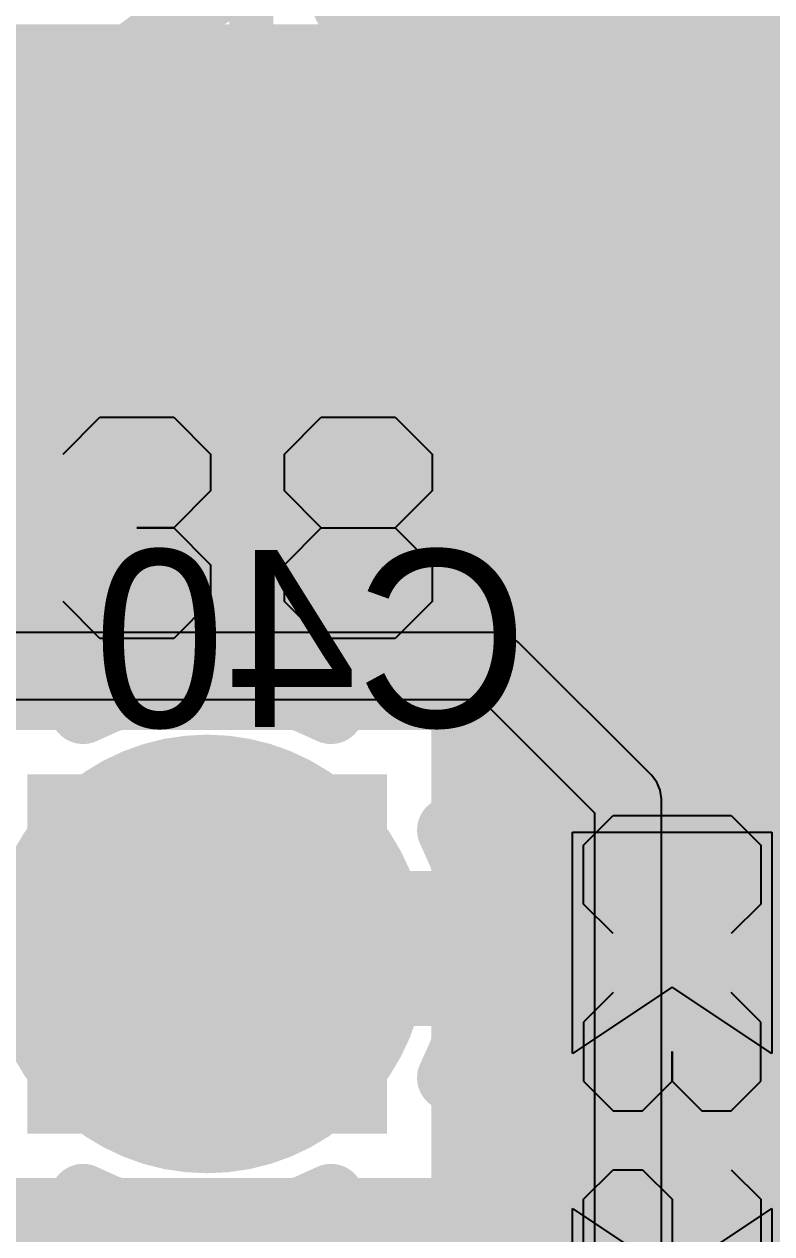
# Model space of a CAD drawing. Header units: millimetres. Extents: x 0.11 to 5.67, y 0.55 to 4.24.
# Drawn here: x 1.9891 to 2.122, y 2.0713 to 2.2864 of the extents above; entities that cross this region are included whole.
import ezdxf

# ---------------------------------------------------------------- set-up
doc = ezdxf.new("R2010")
doc.units = ezdxf.units.MM
doc.header["$MEASUREMENT"] = 0
for name, color, linetype in [('BottomLayer', 5, 'Continuous'), ('BottomOverlay', 54, 'Continuous'), ('BottomPaste', 16, 'Continuous'), ('BottomSolder', 6, 'Continuous'), ('InternalPlane1', 76, 'Continuous'), ('InternalPlane2', 16, 'Continuous'), ('Mechanical3', 76, 'Continuous'), ('MultiLayer', 9, 'Continuous'), ('PadHoleLayer', 156, 'Continuous'), ('TopLayer', 1, 'Continuous'), ('TopOverlay', 2, 'Continuous'), ('TopSolder', 216, 'Continuous')]:
    doc.layers.add(name, color=color, linetype=linetype)

# ---------------------------------------------------------------- blocks, each defined once
blk = doc.blocks.new('RC0603_B_145')
at = {"layer": 'BottomLayer'}
for points in [[(-0.0442913, -0.0177165), (-0.0167323, -0.0177165), (-0.0442913, 0.0177165), (-0.0167323, 0.0177165)], [(0.0442677, 0.0177165), (0.0167087, 0.0177165), (0.0442677, -0.0177165), (0.0167087, -0.0177165)]]:
    blk.add_solid(points, dxfattribs=at)
at = {"layer": 'BottomOverlay', "const_width": 0.0070079}
for points in [[(-0.0521653, -0.0255906), (-0.0521653, 0.0255906)], [(-0.0521653, 0.0255906), (0.0521654, 0.0255906)], [(0.0521654, -0.0255906), (0.0521654, 0.0255906)], [(-0.0521653, -0.0255906), (0.0521654, -0.0255906)]]:
    blk.add_lwpolyline(points, dxfattribs=at)
at = {"layer": 'BottomOverlay', "const_width": 0.0035039}
for points in [[(-0.0539173, 0.0255906, 1), (-0.0504133, 0.0255906, 1)], [(-0.0539173, 0.0255906, 1), (-0.0504133, 0.0255906, 1)], [(0.0504134, 0.0255906, 1), (0.0539174, 0.0255906, 1)], [(0.0504134, 0.0255906, 1), (0.0539174, 0.0255906, 1)], [(-0.0539173, -0.0255906, 1), (-0.0504133, -0.0255906, 1)], [(-0.0539173, -0.0255906, 1), (-0.0504133, -0.0255906, 1)], [(0.0504134, -0.0255906, 1), (0.0539174, -0.0255906, 1)], [(0.0504134, -0.0255906, 1), (0.0539174, -0.0255906, 1)]]:
    blk.add_lwpolyline(points, format="xyb", close=True, dxfattribs=at)
at = {"layer": 'BottomPaste'}
for p, q in [((-0.0442913, -0.0177165), (-0.0442913, 0.0177165)), ((-0.0442913, 0.0177165), (-0.0167323, 0.0177165)), ((-0.0167323, 0.0177165), (-0.0246063, 0)), ((0.0245827, 0), (0.0167087, 0.0177165)), ((0.0167087, 0.0177165), (0.0442677, 0.0177165)), ((0.0442677, 0.0177165), (0.0442677, -0.0177165)), ((-0.0246063, 0), (-0.0167323, -0.0177165)), ((0.0167087, -0.0177165), (0.0245827, 0)), ((-0.0167323, -0.0177165), (-0.0442913, -0.0177165)), ((0.0442677, -0.0177165), (0.0167087, -0.0177165))]:
    blk.add_line(p, q, dxfattribs=at)
at = {"layer": 'BottomSolder'}
for points in [[(-0.0462598, -0.019685), (-0.0147638, -0.019685), (-0.0462598, 0.019685), (-0.0147638, 0.019685)], [(0.0462362, 0.019685), (0.0147402, 0.019685), (0.0462362, -0.019685), (0.0147402, -0.019685)]]:
    blk.add_solid(points, dxfattribs=at)
at = {"layer": 'Mechanical3'}
for p, q in [((-0.0452756, 0.015748), (-0.0452756, -0.0157379)), ((-0.0347803, 0.0052527), (-0.024285, 0.015748)), ((-0.008542, 0.015748), (-0.0137897, 0.0105003)), ((0.0019533, 0.015748), (-0.008542, 0.015748)), ((0.0072009, 0.0105003), (0.0019533, 0.015748)), ((0.0176962, 0.015748), (0.0281915, 0.015748)), ((0.0281915, 0.015748), (0.0229439, 0.015748)), ((0.0229439, 0.015748), (0.0229439, -0.0157379)), ((0.0072009, 0.0052527), (0.0072009, 0.0105003)), ((-0.0295326, 0.0052527), (-0.0452756, 0.0052527)), ((-0.024285, 5e-06), (-0.0295326, 0.0052527)), ((0.0019533, 5e-06), (0.0072009, 0.0052527)), ((-0.024285, -0.0104903), (-0.024285, 5e-06)), ((0.0019533, 5e-06), (-0.0032944, 5e-06)), ((-0.0032944, 5e-06), (0.0019533, 5e-06)), ((0.0072009, -0.0052426), (0.0019533, 5e-06)), ((0.0072009, -0.0104903), (0.0072009, -0.0052426)), ((-0.0295326, -0.0157379), (-0.024285, -0.0104903)), ((-0.0137897, -0.0104903), (-0.008542, -0.0157379)), ((0.0019533, -0.0157379), (0.0072009, -0.0104903)), ((0.0229439, -0.0157379), (0.0176962, -0.0104903)), ((-0.0452756, -0.0157379), (-0.0295326, -0.0157379)), ((-0.008542, -0.0157379), (0.0019533, -0.0157379))]:
    blk.add_line(p, q, dxfattribs=at)
blk = doc.blocks.new('S_PDSO_G10_B_194')
at = {"layer": 'BottomLayer', "const_width": 0.011811}
for points in [[(-0.0206692, 0.0629921), (-0.0206692, 0.1082677)], [(-0.0009842, 0.0629921), (-0.0009842, 0.1082677)], [(0.0187008, 0.0629921), (0.0187008, 0.1082677)], [(0.0383859, 0.0629921), (0.0383859, 0.1082677)]]:
    blk.add_lwpolyline(points, dxfattribs=at)
at = {"layer": 'BottomLayer', "const_width": 0.0059055}
for points in [[(-0.0236219, 0.1082677, 1), (-0.0177165, 0.1082677, 1)], [(-0.0039369, 0.1082677, 1), (0.0019685, 0.1082677, 1)], [(0.0157481, 0.1082677, 1), (0.0216535, 0.1082677, 1)], [(0.0354332, 0.1082677, 1), (0.0413386, 0.1082677, 1)], [(-0.0236219, 0.0629921, 1), (-0.0177165, 0.0629921, 1)], [(-0.0039369, 0.0629921, 1), (0.0019685, 0.0629921, 1)], [(0.0157481, 0.0629921, 1), (0.0216535, 0.0629921, 1)], [(0.0354332, 0.0629921, 1), (0.0413386, 0.0629921, 1)]]:
    blk.add_lwpolyline(points, format="xyb", close=True, dxfattribs=at)
at = {"layer": 'BottomOverlay', "const_width": 0.007874}
blk.add_lwpolyline([(0.0580709, 0.0423228), (0.0580709, -0.0442914)], dxfattribs=at)
at = {"layer": 'BottomOverlay', "const_width": 0.003937}
blk.add_lwpolyline([(0.0561024, 0.0423228, 1), (0.0600394, 0.0423228, 1)], format="xyb", close=True, dxfattribs=at)
at = {"layer": 'BottomPaste', "const_width": 0.011811}
for points in [[(-0.0206692, 0.0629921), (-0.0206692, 0.1082677)], [(-0.0009842, 0.0629921), (-0.0009842, 0.1082677)], [(0.0187008, 0.0629921), (0.0187008, 0.1082677)], [(0.0383859, 0.0629921), (0.0383859, 0.1082677)]]:
    blk.add_lwpolyline(points, dxfattribs=at)
at = {"layer": 'BottomPaste', "const_width": 0.0059055}
for points in [[(-0.0236219, 0.1082677, 1), (-0.0177165, 0.1082677, 1)], [(-0.0039369, 0.1082677, 1), (0.0019685, 0.1082677, 1)], [(0.0157481, 0.1082677, 1), (0.0216535, 0.1082677, 1)], [(0.0354332, 0.1082677, 1), (0.0413386, 0.1082677, 1)], [(-0.0236219, 0.0629921, 1), (-0.0177165, 0.0629921, 1)], [(-0.0039369, 0.0629921, 1), (0.0019685, 0.0629921, 1)], [(0.0157481, 0.0629921, 1), (0.0216535, 0.0629921, 1)], [(0.0354332, 0.0629921, 1), (0.0413386, 0.0629921, 1)]]:
    blk.add_lwpolyline(points, format="xyb", close=True, dxfattribs=at)
at = {"layer": 'BottomSolder', "const_width": 0.015748}
for points in [[(-0.0403543, 0.0629921), (-0.0403543, 0.1082677)], [(-0.0206692, 0.0629921), (-0.0206692, 0.1082677)], [(-0.0009842, 0.0629921), (-0.0009842, 0.1082677)], [(0.0187008, 0.0629921), (0.0187008, 0.1082677)], [(0.0383859, 0.0629921), (0.0383859, 0.1082677)]]:
    blk.add_lwpolyline(points, dxfattribs=at)
at = {"layer": 'BottomSolder', "const_width": 0.007874}
for points in [[(-0.0442913, 0.1082677, 1), (-0.0364173, 0.1082677, 1)], [(-0.0246062, 0.1082677, 1), (-0.0167322, 0.1082677, 1)], [(-0.0049212, 0.1082677, 1), (0.0029528, 0.1082677, 1)], [(0.0147638, 0.1082677, 1), (0.0226378, 0.1082677, 1)], [(0.0344489, 0.1082677, 1), (0.0423229, 0.1082677, 1)], [(-0.0442913, 0.0629921, 1), (-0.0364173, 0.0629921, 1)], [(-0.0246062, 0.0629921, 1), (-0.0167322, 0.0629921, 1)], [(-0.0049212, 0.0629921, 1), (0.0029528, 0.0629921, 1)], [(0.0147638, 0.0629921, 1), (0.0226378, 0.0629921, 1)], [(0.0344489, 0.0629921, 1), (0.0423229, 0.0629921, 1)]]:
    blk.add_lwpolyline(points, format="xyb", close=True, dxfattribs=at)
at = {"layer": 'BottomSolder'}
blk.add_solid([(0.0374016, 0.031496), (-0.03937, 0.031496), (0.0374016, -0.0334646), (-0.03937, -0.0334646)], dxfattribs=at)
blk = doc.blocks.new('CC0603_B_241')
at = {"layer": 'BottomLayer'}
for points in [[(-0.0531496, -0.0177165), (-0.0137796, -0.0177165), (-0.0531496, 0.0177165), (-0.0137796, 0.0177165)], [(0.0531495, 0.0177165), (0.0137795, 0.0177165), (0.0531495, -0.0177165), (0.0137795, -0.0177165)]]:
    blk.add_solid(points, dxfattribs=at)
at = {"layer": 'BottomOverlay', "const_width": 0.0070079}
for points in [[(-0.0603075, -0.025576, -0.2011811506940103), (-0.060352, 0.0254697)], [(0.0604228, 0.0254697, -0.2011811506940102), (0.0603783, -0.025576)]]:
    blk.add_lwpolyline(points, format="xyb", dxfattribs=at)
at = {"layer": 'BottomOverlay', "const_width": 0.0035039}
for points in [[(-0.062104, 0.0254697, 1), (-0.0586, 0.0254697, 1)], [(-0.0617166, 0.0255, 1), (-0.0582126, 0.0255, 1)], [(0.0582834, 0.0255, 1), (0.0617874, 0.0255, 1)], [(0.0586708, 0.0254697, 1), (0.0621748, 0.0254697, 1)], [(-0.0620595, -0.025576, 1), (-0.0585555, -0.025576, 1)], [(-0.0617914, -0.0255906, 1), (-0.0582874, -0.0255906, 1)], [(0.0582873, -0.0255906, 1), (0.0617913, -0.0255906, 1)], [(0.0586263, -0.025576, 1), (0.0621303, -0.025576, 1)]]:
    blk.add_lwpolyline(points, format="xyb", close=True, dxfattribs=at)
at = {"layer": 'BottomOverlay', "const_width": 0.0070079}
for points in [[(0.0600354, 0.0255), (-0.0599646, 0.0255)], [(0.0600393, -0.0255906), (-0.0600394, -0.0255906)]]:
    blk.add_lwpolyline(points, dxfattribs=at)
at = {"layer": 'BottomPaste'}
for p, q in [((-0.0531496, -0.0177165), (-0.0531496, 0.0177165)), ((-0.0531496, 0.0177165), (-0.0137796, 0.0177165)), ((-0.0137796, 0.0177165), (-0.0255906, 0)), ((0.0255905, 0), (0.0137795, 0.0177165)), ((0.0137795, 0.0177165), (0.0531495, 0.0177165)), ((0.0531495, 0.0177165), (0.0531495, -0.0177165)), ((-0.0255906, 0), (-0.0137796, -0.0177165)), ((0.0137795, -0.0177165), (0.0255905, 0)), ((-0.0137796, -0.0177165), (-0.0531496, -0.0177165)), ((0.0531495, -0.0177165), (0.0137795, -0.0177165))]:
    blk.add_line(p, q, dxfattribs=at)
at = {"layer": 'BottomSolder'}
for points in [[(-0.0551181, -0.019685), (-0.0118111, -0.019685), (-0.0551181, 0.019685), (-0.0118111, 0.019685)], [(0.055118, 0.019685), (0.011811, 0.019685), (0.055118, -0.019685), (0.011811, -0.019685)]]:
    blk.add_solid(points, dxfattribs=at)
at = {"layer": 'Mechanical3'}
for p, q in [((-0.0561024, 0.0105003), (-0.0508547, 0.015748)), ((-0.0508547, 0.015748), (-0.0403594, 0.015748)), ((-0.0403594, 0.015748), (-0.0351118, 0.0105003)), ((-0.0193688, 0.015748), (-0.0246165, 0.0105003)), ((-0.0088735, 0.015748), (-0.0193688, 0.015748)), ((-0.0036259, 0.0105003), (-0.0088735, 0.015748)), ((0.0068694, 0.0105003), (0.0121171, 0.015748)), ((0.0121171, 0.015748), (0.0226124, 0.015748)), ((0.0226124, 0.015748), (0.02786, 0.0105003)), ((-0.0561024, -0.0104903), (-0.0561024, 0.0105003)), ((-0.0036259, 0.0052527), (-0.0036259, 0.0105003)), ((0.02786, 0.0105003), (0.02786, -0.0104903)), ((-0.0088735, 5e-06), (-0.0036259, 0.0052527)), ((-0.0088735, 5e-06), (-0.0141212, 5e-06)), ((-0.0141212, 5e-06), (-0.0088735, 5e-06)), ((-0.0036259, -0.0052426), (-0.0088735, 5e-06)), ((0.0068694, -0.0052426), (0.0121171, 5e-06)), ((0.0121171, 5e-06), (0.02786, 5e-06)), ((-0.0036259, -0.0104903), (-0.0036259, -0.0052426)), ((0.0068694, -0.0104903), (0.0068694, -0.0052426)), ((-0.0508547, -0.0157379), (-0.0561024, -0.0104903)), ((-0.0351118, -0.0104903), (-0.0403594, -0.0157379)), ((-0.0246165, -0.0104903), (-0.0193688, -0.0157379)), ((-0.0088735, -0.0157379), (-0.0036259, -0.0104903)), ((0.0121171, -0.0157379), (0.0068694, -0.0104903)), ((0.02786, -0.0104903), (0.0226124, -0.0157379)), ((-0.0403594, -0.0157379), (-0.0508547, -0.0157379)), ((-0.0193688, -0.0157379), (-0.0088735, -0.0157379)), ((0.0226124, -0.0157379), (0.0121171, -0.0157379))]:
    blk.add_line(p, q, dxfattribs=at)
blk = doc.blocks.new('CC16X10_CAP0_5_1__P________242')
at = {"layer": 'BottomLayer'}
blk.add_solid([(-0.03, -0.03), (0.03, -0.03), (-0.03, 0.03), (0.03, 0.03)], dxfattribs=at)
at = {"layer": 'BottomSolder'}
blk.add_solid([(-0.0319685, -0.0319685), (0.0319685, -0.0319685), (-0.0319685, 0.0319685), (0.0319685, 0.0319685)], dxfattribs=at)
at = {"layer": 'InternalPlane1', "const_width": 0.039}
blk.add_lwpolyline([(-0.0195, 0, 1), (0.0195, 0, 1)], format="xyb", close=True, dxfattribs=at)
at = {"layer": 'InternalPlane2', "const_width": 0.011811}
for points in [[(-0.022031, 0.0432383, -0.240078759080116), (0.022031, 0.0432383)], [(0.0432383, 0.022031, -0.240078759080116), (0.0432383, -0.022031)], [(0.022031, -0.0432383, -0.240078759080116), (-0.022031, -0.0432383)]]:
    blk.add_lwpolyline(points, format="xyb", dxfattribs=at)
at = {"layer": 'InternalPlane2', "const_width": 0.0059055}
for points in [[(-0.0249837, 0.0432383, 1), (-0.0190783, 0.0432383, 1)], [(0.0190783, 0.0432383, 1), (0.0249837, 0.0432383, 1)], [(0.0402856, 0.022031, 1), (0.046191, 0.022031, 1)], [(0.0402856, -0.022031, 1), (0.046191, -0.022031, 1)], [(-0.0249837, -0.0432383, 1), (-0.0190783, -0.0432383, 1)], [(0.0190783, -0.0432383, 1), (0.0249837, -0.0432383, 1)]]:
    blk.add_lwpolyline(points, format="xyb", close=True, dxfattribs=at)
at = {"layer": 'Mechanical3'}
for p, q in [((-0.0256032, 0.0889002), (-0.0190436, 0.0954598)), ((-0.0190436, 0.0954598), (-0.0059245, 0.0954598)), ((-0.0059245, 0.0954598), (0.000635, 0.0889002)), ((0.0137542, 0.0889002), (0.0203138, 0.0954598)), ((0.0203138, 0.0954598), (0.0334329, 0.0954598)), ((0.0334329, 0.0954598), (0.0399924, 0.0889002)), ((0.000635, 0.0889002), (0.000635, 0.0823406)), ((0.0137542, 0.0823406), (0.0137542, 0.0889002)), ((0.0399924, 0.0889002), (0.0399924, 0.0823406)), ((0.000635, 0.0823406), (-0.0059245, 0.0757811)), ((0.0203138, 0.0757811), (0.0137542, 0.0823406)), ((0.0399924, 0.0823406), (0.0334329, 0.0757811)), ((-0.0059245, 0.0757811), (-0.0124841, 0.0757811)), ((-0.0124841, 0.0757811), (-0.0059245, 0.0757811)), ((-0.0059245, 0.0757811), (0.000635, 0.0692215)), ((0.0137542, 0.0692215), (0.0203138, 0.0757811)), ((0.0203138, 0.0757811), (0.0334329, 0.0757811)), ((0.0334329, 0.0757811), (0.0399924, 0.0692215)), ((0.000635, 0.0692215), (0.000635, 0.062662)), ((0.0137542, 0.062662), (0.0137542, 0.0692215)), ((0.0399924, 0.0692215), (0.0399924, 0.062662)), ((-0.0190436, 0.0561024), (-0.0256032, 0.062662)), ((0.000635, 0.062662), (-0.0059245, 0.0561024)), ((0.0203138, 0.0561024), (0.0137542, 0.062662)), ((0.0399924, 0.062662), (0.0334329, 0.0561024)), ((-0.0059245, 0.0561024), (-0.0190436, 0.0561024)), ((0.0334329, 0.0561024), (0.0203138, 0.0561024))]:
    blk.add_line(p, q, dxfattribs=at)
at = {"layer": 'MultiLayer'}
blk.add_solid([(-0.03, -0.03), (0.03, -0.03), (-0.03, 0.03), (0.03, 0.03)], dxfattribs=at)
at = {"layer": 'PadHoleLayer', "const_width": 0.019}
blk.add_lwpolyline([(-0.0095, 0, 1), (0.0095, 0, 1)], format="xyb", close=True, dxfattribs=at)
at = {"layer": 'TopLayer'}
blk.add_solid([(-0.03, -0.03), (0.03, -0.03), (-0.03, 0.03), (0.03, 0.03)], dxfattribs=at)
at = {"layer": 'TopOverlay', "const_width": 0.01}
blk.add_lwpolyline([(0.2968504, 0, 1), (-0.0968504, 0, 1)], format="xyb", close=True, dxfattribs=at)
at = {"layer": 'TopSolder'}
blk.add_solid([(-0.0319685, -0.0319685), (0.0319685, -0.0319685), (-0.0319685, 0.0319685), (0.0319685, 0.0319685)], dxfattribs=at)

msp = doc.modelspace()

# ---------------------------------------------------------------- linework, layer by layer
at = {"layer": 'BottomLayer'}
for points, const_width in [([(1.8836159, 2.2824741), (2.1633858, 2.2824741)], 0.007874), ([(1.9379685, 2.2785434), (1.9930867, 2.2785434)], 0.007874), ([(1.9930867, 2.2647638), (1.9930867, 2.2785434)], 0.007874), ([(1.9930867, 2.2746001), (2.1633858, 2.2746001)], 0.007874), ([(1.9930867, 2.2667261), (2.034248, 2.2667261)], 0.007874), ([(1.9930867, 2.2647638), (2.0059054, 2.2647638)], 0.007874), ([(2.0184329, 2.2595748), (2.028992, 2.2490157)], 0.007874), ([(2.0191556, 2.2588521), (2.0301511, 2.2588521)], 0.007874), ([(2.0295276, 2.2490157), (2.0295276, 2.253937)], 0.007874), ([(1.9655276, 2.2470473), (2.0059054, 2.2470473)], 0.007874), ([(2.0059054, 2.2470473), (2.0216535, 2.2312992)], 0.007874), ([(2.0216535, 2.2312992), (2.0492126, 2.2312992)], 0.007874), ([(2.0688976, 2.2312991), (2.0688977, 2.2312992)], 0.007874), ([(2.0688976, 2.1919291), (2.0688976, 2.2312991)], 0.007874), ([(2.0885827, 2.1801182), (2.0885827, 2.2312992)], 0.007874), ([(2.1082677, 2.1269685), (2.1082677, 2.2312992)], 0.0098425), ([(1.9930867, 2.2293308), (1.9985669, 2.2293308)], 0.007874), ([(1.9930867, 2.2155512), (1.9930867, 2.2293308)], 0.007874), ([(1.9985669, 2.2293308), (2.009126, 2.2187717)], 0.007874), ([(1.9930867, 2.2273561), (2.0005416, 2.2273561)], 0.007874), ([(1.9930867, 2.2194821), (2.0084156, 2.2194821)], 0.007874), ([(1.980315, 2.2155512), (1.9930867, 2.2155512)], 0.007874), ([(2.0216535, 2.2135827), (2.0295276, 2.2135827)], 0.007874), ([(2.0295276, 2.2086614), (2.0295276, 2.2135827)], 0.007874), ([(1.980315, 2.2116081), (2.0295276, 2.2116081)], 0.007874), ([(1.980315, 2.2037341), (2.0301542, 2.2037341)], 0.007874), ([(1.980315, 2.2017716), (2.0307727, 2.2017716)], 0.007874), ([(2.0610236, 2.1840551), (2.0688976, 2.1919291)], 0.007874), ([(1.9468504, 2.1840551), (2.0610236, 2.1840551)], 0.007874), ([(2.0767716, 2.1683071), (2.0885827, 2.1801182)], 0.007874), ([(1.9852125, 2.1683071), (2.0767716, 2.1683071)], 0.007874), ([(2.1033465, 2.1220473), (2.1043307, 2.1230315)], 0.0275591), ([(2.0216535, 2.121063), (2.0226378, 2.1220473)], 0.0275591), ([(2.0226378, 2.1220473), (2.1033465, 2.1220473)], 0.0275591), ([(2.1043307, 2.1230315), (2.1082677, 2.1269685)], 0.0098425), ([(2.065433, 2.0944883), (2.0728346, 2.0944883)], 0.007874), ([(2.065433, 2.0772835), (2.065433, 2.0944883)], 0.007874), ([(2.065433, 2.0934981), (2.0728346, 2.0934981)], 0.007874), ([(2.0728346, 2.0895669), (2.0728346, 2.0944883)], 0.007874), ([(2.0728346, 2.0895669), (2.1358268, 2.0895669)], 0.007874), ([(2.0748031, 2.0875985), (2.1338583, 2.0875985)], 0.007874), ([(2.0748031, 2.0246063), (2.0748031, 2.0875985)], 0.007874), ([(2.065433, 2.0856241), (2.0748031, 2.0856241)], 0.007874), ([(2.1043307, 2.0561024), (2.1043307, 2.0836614)], 0.007874), ([(1.977874, 2.0772835), (2.065433, 2.0772835)], 0.007874), ([(2.065433, 2.0777501), (2.0748031, 2.0777501)], 0.007874), ([(1.9694883, 2.0698761), (2.0748031, 2.0698761)], 0.007874)]:
    msp.add_lwpolyline(points, dxfattribs=dict(at, const_width=const_width))
for points, const_width in [([(1.9911182, 2.2785434, 1), (1.9950552, 2.2785434, 1)], 0.003937), ([(1.9911182, 2.2785434, 1), (1.9950552, 2.2785434, 1)], 0.003937), ([(1.9911182, 2.2746001, 1), (1.9950552, 2.2746001, 1)], 0.003937), ([(2.0570867, 2.2709847, 1), (2.0610237, 2.2709847, 1)], 0.003937), ([(2.0570867, 2.2709847, 1), (2.0610237, 2.2709847, 1)], 0.003937), ([(2.0767717, 2.2709847, 1), (2.0807087, 2.2709847, 1)], 0.003937), ([(2.0767717, 2.2709847, 1), (2.0807087, 2.2709847, 1)], 0.003937), ([(2.0964567, 2.2709847, 1), (2.1003937, 2.2709847, 1)], 0.003937), ([(2.0964567, 2.2709847, 1), (2.1003937, 2.2709847, 1)], 0.003937), ([(2.1161417, 2.2709847, 1), (2.1200787, 2.2709847, 1)], 0.003937), ([(2.1161417, 2.2709847, 1), (2.1200787, 2.2709847, 1)], 0.003937), ([(1.9911182, 2.2667261, 1), (1.9950552, 2.2667261, 1)], 0.003937), ([(2.0322795, 2.2667261, 1), (2.0362165, 2.2667261, 1)], 0.003937), ([(1.9911182, 2.2647638, 1), (1.9950552, 2.2647638, 1)], 0.003937), ([(1.9911182, 2.2647638, 1), (1.9950552, 2.2647638, 1)], 0.003937), ([(2.0039369, 2.2647638, 1), (2.0078739, 2.2647638, 1)], 0.003937), ([(2.0039369, 2.2647638, 1), (2.0078739, 2.2647638, 1)], 0.003937), ([(2.0039369, 2.2647638, 1), (2.0078739, 2.2647638, 1)], 0.003937), ([(2.0164644, 2.2595748, 1), (2.0204014, 2.2595748, 1)], 0.003937), ([(2.0164644, 2.2595748, 1), (2.0204014, 2.2595748, 1)], 0.003937), ([(2.0164644, 2.2595748, 1), (2.0204014, 2.2595748, 1)], 0.003937), ([(2.0171871, 2.2588521, 1), (2.0211241, 2.2588521, 1)], 0.003937), ([(2.0281826, 2.2588521, 1), (2.0321196, 2.2588521, 1)], 0.003937), ([(2.0275591, 2.253937, 1), (2.0314961, 2.253937, 1)], 0.003937), ([(2.0275591, 2.253937, 1), (2.0314961, 2.253937, 1)], 0.003937), ([(2.0270235, 2.2490157, 1), (2.0309605, 2.2490157, 1)], 0.003937), ([(2.0275591, 2.2490157, 1), (2.0314961, 2.2490157, 1)], 0.003937), ([(2.0039369, 2.2470473, 1), (2.0078739, 2.2470473, 1)], 0.003937), ([(2.0039369, 2.2470473, 1), (2.0078739, 2.2470473, 1)], 0.003937), ([(2.019685, 2.2312992, 1), (2.023622, 2.2312992, 1)], 0.003937), ([(2.019685, 2.2312992, 1), (2.023622, 2.2312992, 1)], 0.003937), ([(2.0472441, 2.2312992, 1), (2.0511811, 2.2312992, 1)], 0.003937), ([(2.0669291, 2.2312991, 1), (2.0708661, 2.2312991, 1)], 0.003937), ([(2.0669291, 2.2312991, 1), (2.0708661, 2.2312991, 1)], 0.003937), ([(2.0669292, 2.2312992, 1), (2.0708662, 2.2312992, 1)], 0.003937), ([(2.0866142, 2.2312992, 1), (2.0905512, 2.2312992, 1)], 0.003937), ([(2.1058071, 2.2312992, 1), (2.1107283, 2.2312992, 1)], 0.0049212), ([(1.9911182, 2.2293308, 1), (1.9950552, 2.2293308, 1)], 0.003937), ([(1.9911182, 2.2293308, 1), (1.9950552, 2.2293308, 1)], 0.003937), ([(1.9965984, 2.2293308, 1), (2.0005354, 2.2293308, 1)], 0.003937), ([(1.9965984, 2.2293308, 1), (2.0005354, 2.2293308, 1)], 0.003937), ([(1.9911182, 2.2273561, 1), (1.9950552, 2.2273561, 1)], 0.003937), ([(1.9985731, 2.2273561, 1), (2.0025101, 2.2273561, 1)], 0.003937), ([(1.9911182, 2.2194821, 1), (1.9950552, 2.2194821, 1)], 0.003937), ([(2.0064471, 2.2194821, 1), (2.0103841, 2.2194821, 1)], 0.003937), ([(2.0071575, 2.2187717, 1), (2.0110945, 2.2187717, 1)], 0.003937), ([(2.0071575, 2.2187717, 1), (2.0110945, 2.2187717, 1)], 0.003937), ([(2.0071575, 2.2187717, 1), (2.0110945, 2.2187717, 1)], 0.003937), ([(1.9911182, 2.2155512, 1), (1.9950552, 2.2155512, 1)], 0.003937), ([(1.9911182, 2.2155512, 1), (1.9950552, 2.2155512, 1)], 0.003937), ([(2.019685, 2.2135827, 1), (2.023622, 2.2135827, 1)], 0.003937), ([(2.019685, 2.2135827, 1), (2.023622, 2.2135827, 1)], 0.003937), ([(2.019685, 2.2135827, 1), (2.023622, 2.2135827, 1)], 0.003937), ([(2.0275591, 2.2135827, 1), (2.0314961, 2.2135827, 1)], 0.003937), ([(2.0275591, 2.2135827, 1), (2.0314961, 2.2135827, 1)], 0.003937), ([(2.0275591, 2.2116081, 1), (2.0314961, 2.2116081, 1)], 0.003937), ([(2.0275591, 2.2086614, 1), (2.0314961, 2.2086614, 1)], 0.003937), ([(2.0275591, 2.2086614, 1), (2.0314961, 2.2086614, 1)], 0.003937), ([(2.0281857, 2.2037341, 1), (2.0321227, 2.2037341, 1)], 0.003937), ([(2.0288042, 2.2017716, 1), (2.0327412, 2.2017716, 1)], 0.003937), ([(2.0288042, 2.2017716, 1), (2.0327412, 2.2017716, 1)], 0.003937), ([(2.0669291, 2.1919291, 1), (2.0708661, 2.1919291, 1)], 0.003937), ([(2.0669291, 2.1919291, 1), (2.0708661, 2.1919291, 1)], 0.003937), ([(2.0590551, 2.1840551, 1), (2.0629921, 2.1840551, 1)], 0.003937), ([(2.0590551, 2.1840551, 1), (2.0629921, 2.1840551, 1)], 0.003937), ([(2.0866142, 2.1801182, 1), (2.0905512, 2.1801182, 1)], 0.003937), ([(2.0866142, 2.1801182, 1), (2.0905512, 2.1801182, 1)], 0.003937), ([(2.0748031, 2.1683071, 1), (2.0787401, 2.1683071, 1)], 0.003937), ([(2.0748031, 2.1683071, 1), (2.0787401, 2.1683071, 1)], 0.003937), ([(2.0974409, 2.1230315, 1), (2.1112205, 2.1230315, 1)], 0.0137795), ([(2.0147637, 2.121063, 1), (2.0285433, 2.121063, 1)], 0.0137795), ([(2.015748, 2.1220473, 1), (2.0295276, 2.1220473, 1)], 0.0137795), ([(2.015748, 2.1220473, 1), (2.0295276, 2.1220473, 1)], 0.0137795), ([(2.0964567, 2.1220473, 1), (2.1102363, 2.1220473, 1)], 0.0137795), ([(2.0964567, 2.1220473, 1), (2.1102363, 2.1220473, 1)], 0.0137795), ([(2.1058071, 2.1269685, 1), (2.1107283, 2.1269685, 1)], 0.0049212), ([(2.1058071, 2.1269685, 1), (2.1107283, 2.1269685, 1)], 0.0049212), ([(2.1018701, 2.1230315, 1), (2.1067913, 2.1230315, 1)], 0.0049212), ([(2.0634645, 2.0944883, 1), (2.0674015, 2.0944883, 1)], 0.003937), ([(2.0634645, 2.0944883, 1), (2.0674015, 2.0944883, 1)], 0.003937), ([(2.0634645, 2.0934981, 1), (2.0674015, 2.0934981, 1)], 0.003937), ([(2.0708661, 2.0944883, 1), (2.0748031, 2.0944883, 1)], 0.003937), ([(2.0708661, 2.0944883, 1), (2.0748031, 2.0944883, 1)], 0.003937), ([(2.0708661, 2.0934981, 1), (2.0748031, 2.0934981, 1)], 0.003937), ([(2.0708661, 2.0895669, 1), (2.0748031, 2.0895669, 1)], 0.003937), ([(2.0708661, 2.0895669, 1), (2.0748031, 2.0895669, 1)], 0.003937), ([(2.0728346, 2.0875985, 1), (2.0767716, 2.0875985, 1)], 0.003937), ([(2.0728346, 2.0875985, 1), (2.0767716, 2.0875985, 1)], 0.003937), ([(2.0634645, 2.0856241, 1), (2.0674015, 2.0856241, 1)], 0.003937), ([(2.0728346, 2.0856241, 1), (2.0767716, 2.0856241, 1)], 0.003937), ([(2.1023622, 2.0836614, 1), (2.1062992, 2.0836614, 1)], 0.003937), ([(2.0634645, 2.0777501, 1), (2.0674015, 2.0777501, 1)], 0.003937), ([(2.0634645, 2.0772835, 1), (2.0674015, 2.0772835, 1)], 0.003937), ([(2.0634645, 2.0772835, 1), (2.0674015, 2.0772835, 1)], 0.003937), ([(2.0728346, 2.0777501, 1), (2.0767716, 2.0777501, 1)], 0.003937), ([(2.0728346, 2.0698761, 1), (2.0767716, 2.0698761, 1)], 0.003937)]:
    msp.add_lwpolyline(points, format="xyb", close=True, dxfattribs=dict(at, const_width=const_width))
at = {"layer": 'BottomLayer', "const_width": 0.007874}
for points in [[(2.0295276, 2.253937, -0.5773512468392782), (2.0590552, 2.2709847)], [(2.0590552, 2.2709847, -0.2679499783122483), (2.0787402, 2.2709847)], [(2.0787402, 2.2709847, -0.2679491924311214), (2.0984252, 2.2709847)], [(2.0984252, 2.2709847, -0.2679499783122483), (2.1181102, 2.2709847)], [(2.1181102, 2.2709847, -0.5773512468392782), (2.1476378, 2.253937)], [(2.0059054, 2.2647638, -0.198912367379658), (2.0184329, 2.2595748)], [(2.0059054, 2.2647638, -0.198912367379658), (2.0184329, 2.2595748)], [(2.0216535, 2.2135827, -0.198912367379658), (2.009126, 2.2187717)], [(2.0216535, 2.2135827, -0.198912367379658), (2.009126, 2.2187717)], [(2.0307727, 2.2017716, -0.08963233741589013), (2.0295276, 2.2086614)]]:
    msp.add_lwpolyline(points, format="xyb", dxfattribs=at)
at = {"layer": 'InternalPlane2'}
for p, q in [((2.0728347, 2.1782006), (1.8129922, 2.1782006)), ((2.0743764, 2.1779976), (2.0728347, 2.1782006)), ((2.0758129, 2.1774026), (2.0743764, 2.1779976)), ((2.0770466, 2.176456), (2.0758129, 2.1774026)), ((2.1006682, 2.1528343), (2.0770466, 2.176456)), ((1.8154595, 2.1662876), (2.0703674, 2.1662876)), ((2.0703674, 2.1662876), (2.0905002, 2.1461549)), ((2.1006686, 2.152834), (2.1006682, 2.1528343)), ((2.1016152, 2.1516003), (2.1006686, 2.152834)), ((2.1022102, 2.1501638), (2.1016152, 2.1516003)), ((2.1024133, 2.1486221), (2.1022102, 2.1501638)), ((2.1024132, 2.1486213), (2.1024133, 2.1486221)), ((2.1024132, 2.0501969), (2.1024132, 2.1486213)), ((2.0905002, 2.1461549), (2.0905002, 2.0526642))]:
    msp.add_line(p, q, dxfattribs=at)
for points, const_width in [([(2.0510237, 2.2992126, 1), (2.0769291, 2.2992126, 1)], 0.0259055), ([(2.1002363, 2.2992126, 1), (2.1261417, 2.2992126, 1)], 0.0259055), ([(2.069882, 2.1722441, 1), (2.0757874, 2.1722441, 1)], 0.0059055), ([(2.069882, 2.1722441, 1), (2.0757874, 2.1722441, 1)], 0.0059055), ([(2.093504, 2.1486221, 1), (2.0994094, 2.1486221, 1)], 0.0059055), ([(2.093504, 2.1486221, 1), (2.0994094, 2.1486221, 1)], 0.0059055)]:
    msp.add_lwpolyline(points, format="xyb", close=True, dxfattribs=dict(at, const_width=const_width))
at = {"layer": 'InternalPlane2', "const_width": 0.011811}
for points in [[(1.8129922, 2.1722441), (2.0728347, 2.1722441)], [(2.0728347, 2.1722441), (2.0964567, 2.1486221)], [(2.0964567, 2.0501969), (2.0964567, 2.1486221)]]:
    msp.add_lwpolyline(points, dxfattribs=at)
at = {"layer": 'TopLayer', "const_width": 0.007874}
for points in [[(1.8836159, 2.2824741), (2.3495205, 2.2824741)], [(1.8757419, 2.2746001), (2.3416465, 2.2746001)], [(1.7362204, 2.2667261), (2.3337725, 2.2667261)], [(1.7362204, 2.2588521), (2.3258985, 2.2588521)], [(1.7362204, 2.2509781), (2.3180245, 2.2509781)], [(1.7362204, 2.2431041), (2.3112773, 2.2431041)], [(1.7362204, 2.2352301), (2.3090802, 2.2352301)], [(1.7362204, 2.2273561), (2.3090552, 2.2273561)], [(1.7362204, 2.2194821), (2.3090552, 2.2194821)], [(1.7362204, 2.2116081), (2.3090552, 2.2116081)], [(1.7362204, 2.2037341), (2.3090552, 2.2037341)], [(1.7362204, 2.1958601), (2.3090552, 2.1958601)], [(1.7343715, 2.1879861), (2.3090552, 2.1879861)], [(1.7278049, 2.1801121), (2.3090552, 2.1801121)], [(1.7199309, 2.1722381), (2.3090552, 2.1722381)], [(1.977874, 2.1648425), (2.065433, 2.1648425)], [(2.065433, 2.0772835), (2.065433, 2.1648425)], [(2.065433, 2.1643641), (2.3090552, 2.1643641)], [(2.065433, 2.1564901), (2.1994481, 2.1564901)], [(2.065433, 2.1486161), (2.1902053, 2.1486161)], [(2.065433, 2.1407421), (2.1847632, 2.1407421)], [(2.065433, 2.1328681), (2.1815437, 2.1328681)], [(2.065433, 2.1249941), (2.1800277, 2.1249941)], [(2.065433, 2.1171201), (2.1800288, 2.1171201)], [(1.9396928, 2.1139055), (1.994811, 2.0587873)], [(2.065433, 2.1092461), (2.1815471, 2.1092461)], [(2.065433, 2.1013721), (2.1847695, 2.1013721)], [(2.065433, 2.0934981), (2.1902157, 2.0934981)], [(2.065433, 2.0856241), (2.1994669, 2.0856241)], [(1.977874, 2.0772835), (2.065433, 2.0772835)], [(2.065433, 2.0777501), (2.3090552, 2.0777501)], [(1.9837222, 2.0698761), (2.3090552, 2.0698761)]]:
    msp.add_lwpolyline(points, dxfattribs=at)
at = {"layer": 'TopLayer', "const_width": 0.003937}
for points in [[(2.0634645, 2.1648425, 1), (2.0674015, 2.1648425, 1)], [(2.0634645, 2.1648425, 1), (2.0674015, 2.1648425, 1)], [(2.0634645, 2.1643641, 1), (2.0674015, 2.1643641, 1)], [(2.0634645, 2.1564901, 1), (2.0674015, 2.1564901, 1)], [(2.0634645, 2.1486161, 1), (2.0674015, 2.1486161, 1)], [(2.0634645, 2.1407421, 1), (2.0674015, 2.1407421, 1)], [(2.0634645, 2.1328681, 1), (2.0674015, 2.1328681, 1)], [(2.0634645, 2.1249941, 1), (2.0674015, 2.1249941, 1)], [(2.0634645, 2.1171201, 1), (2.0674015, 2.1171201, 1)], [(2.0634645, 2.1092461, 1), (2.0674015, 2.1092461, 1)], [(2.0634645, 2.1013721, 1), (2.0674015, 2.1013721, 1)], [(2.0634645, 2.0934981, 1), (2.0674015, 2.0934981, 1)], [(2.0634645, 2.0856241, 1), (2.0674015, 2.0856241, 1)], [(2.0634645, 2.0777501, 1), (2.0674015, 2.0777501, 1)], [(2.0634645, 2.0772835, 1), (2.0674015, 2.0772835, 1)], [(2.0634645, 2.0772835, 1), (2.0674015, 2.0772835, 1)]]:
    msp.add_lwpolyline(points, format="xyb", close=True, dxfattribs=at)

# ---------------------------------------------------------------- block references
for name, p, rotation in [('S_PDSO_G10_B_194', (2.0875985, 2.3169291), 180), ('CC16X10_CAP0_5_1__P________242', (2.0216535, 2.121063), 360), ('RC0603_B_145', (1.9350394, 2.2470473), 360), ('CC0603_B_241', (2.1043307, 2.0895669), 270)]:
    msp.add_blockref(name, p, dxfattribs=dict(rotation=rotation))

# ---------------------------------------------------------------- texts
at = {"layer": 'BottomOverlay', "text_generation_flag": 2}
msp.add_text('C40', height=0.0314961, dxfattribs=at).set_placement((2.0787402, 2.1614173))

doc.saveas('drawing.dxf')
